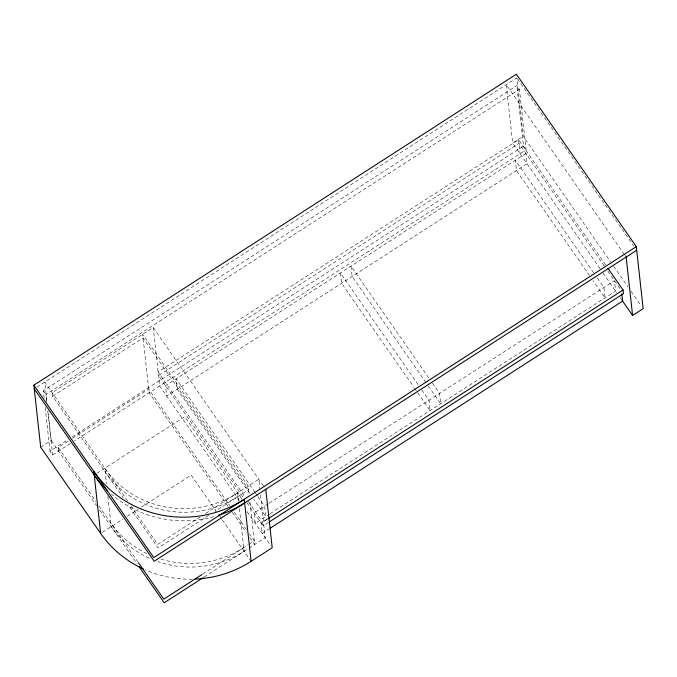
<?xml version="1.0" encoding="UTF-8"?>
<svg xmlns="http://www.w3.org/2000/svg" width="677" height="677" viewBox="0 0 677 677"><rect width="100%" height="100%" fill="white"/><g stroke="black" fill="none" stroke-linecap="round" stroke-linejoin="round"><path stroke-width="0.51" stroke-dasharray="3.38 2.54" d="M36.888 387.117L516.771 77.838L523.219 136.255L610.603 261.881M44.149 398.034L43.345 390.731L516.813 85.581L519.411 89.322L526.088 149.803L74.614 440.778M46.747 401.766L45.943 394.471L519.411 89.322M263.429 485.959L153.23 327.533L52.197 392.652L52.603 396.265L123.163 497.697M52.603 396.265L143.075 337.958L248.611 489.674L214.905 511.397M40.696 447.235L51.257 440.431L48.033 411.227M600.05 268.676L512.667 143.059L523.219 136.255M605.636 264.961L518.523 139.733L158.139 371.995L244.651 496.359M70.383 443.503L52.62 454.952L50.022 451.212L67.785 439.762M72.227 436.902L523.49 146.063L516.813 85.581M58.654 451.06L58.247 447.446L68.005 441.159M72.439 438.298L148.72 389.14L229.537 505.304M96.853 473.316L184.686 416.71L242.256 499.465M102.422 532.3L122.842 519.149M127.276 516.289L137.913 509.426M141.468 507.141L191.134 475.127L216.318 511.33M200.316 516.923L157.741 544.367L131.203 506.218M205.639 513.496L258.766 479.248L259.807 488.642M208.694 515.4L158.139 547.981L127.987 504.636M268.287 503.806L254.078 512.963L255.221 523.304L269.421 514.148M269.167 503.239L614.462 280.701L615.605 291.042L270.309 513.572M267.288 519.014L261.077 523.016L262.219 533.358L269.319 528.779M268.397 522.458L263.074 525.894L262.676 522.272L267.11 519.411M202.812 574.011L248.104 544.824M248.941 544.283L254.264 540.855L249.441 533.916M204.099 577.058L265.215 537.665L260.493 494.895M517.372 78.701L633.689 245.912M624.338 254.45L506.218 84.642L512.667 143.059M624.939 255.314L626.149 257.048M613.616 266.205L628.087 286.997M631.099 291.33L641.339 306.063M523.49 146.063L526.088 149.803M604.231 265.993L518.921 143.346L158.536 375.617L243.847 498.255M607.836 271.172L621.461 290.755M603.063 273.009L616.925 292.938M620.267 297.745L622.603 301.096M593.67 272.78L515.358 160.212L516.5 170.545L589.388 275.327M597.283 277.976L603.909 287.505L605.052 297.838L593.001 280.523M428.71 377.842L350.999 266.137L352.142 276.478L426.84 383.851M432.324 383.038L439.551 393.43L440.693 403.771L427.441 384.722M418.149 384.646L340.446 272.941L341.589 283.282L413.875 387.193M421.763 389.842L428.998 400.234L430.132 410.575L416.88 391.518M414.476 388.056L416.279 390.654M255.001 492.306L176.088 378.866L177.23 389.207L249.517 493.118M255.601 493.169L257.404 495.767M258.013 496.63L264.639 506.159L265.773 516.5L253.731 499.177M248.256 501.547L262.676 522.272M246.851 502.571L263.074 525.894M239.286 500.388L159.679 385.949L153.23 327.533M247.122 511.66L271.045 546.051M234.36 512.244L246.42 529.583M228.124 506.328L149.126 392.753L142.669 334.336L248.214 486.052L249.136 494.396M232.346 512.396L246.216 532.334M249.838 537.538L254.662 544.469L249.94 501.699M219.923 516.509L221.717 519.09M222.318 519.953L251.099 561.335M127.589 501.014L44.8 382.014L46.992 401.833M43.345 390.731L45.943 394.471M58.247 447.446L95.889 501.547M98.876 505.837L137.854 561.885M51.257 440.431L96.642 505.685M99.663 510.018L137.05 563.763M518.523 139.733L520.063 153.687M238.575 501.2L237.652 492.856A95.922 91.877 -6.3 0 1 104.766 468.222L106.501 483.869M239.387 508.503L244.109 551.273A95.922 91.877 -6.3 0 1 157.614 561.555M107.88 496.385L111.223 526.638A95.922 91.877 -6.3 0 0 150.675 558.83M47.779 411.151L52.62 454.952M45.181 407.419L50.022 451.212M213.763 516.712A108.591 104.013 -6.3 0 1 111.493 494.218M192.437 579.173A108.591 104.013 -6.3 0 1 145.327 569.882M243.703 547.659A95.922 91.877 -6.3 0 1 160.771 559.1M146.892 553.651A95.922 91.877 -6.3 0 1 110.816 523.016M238.059 496.478A95.922 91.877 -6.3 0 1 105.172 471.835M525.919 153.408L165.535 385.67L166.677 396.011L527.053 163.749L525.919 153.408"/><path stroke-width="1.02" d="M143.406 569.018A108.591 104.013 -6.3 0 1 100.661 533.434L40.696 447.235L33.85 385.196L516.373 74.216L636.304 246.623L643.15 308.661L632.597 315.465L622.349 300.732M636.304 246.623L153.781 557.603L33.85 385.196M636.702 250.245L154.178 561.225L34.248 388.818M267.999 518.844L623.06 290.01L608.039 268.422M269.285 521.891L623.458 293.632L623.06 290.01M270.208 528.212L622.603 301.096L621.799 293.86M201.932 574.578L163.792 599.162L138.463 562.748M203.218 577.625L164.189 602.784L138.861 566.37M194.993 579.097A108.591 104.013 -6.3 0 0 251.099 561.335L272.213 547.727L265.765 489.31M626.149 257.048L632.597 315.465M251.099 561.335L244.253 499.296A108.591 104.013 -6.3 0 1 93.815 471.404L100.661 533.434M244.651 502.918A108.591 104.013 -6.3 0 1 218.654 515.248M107.651 490.715A108.591 104.013 -6.3 0 1 94.213 475.017"/></g></svg>
